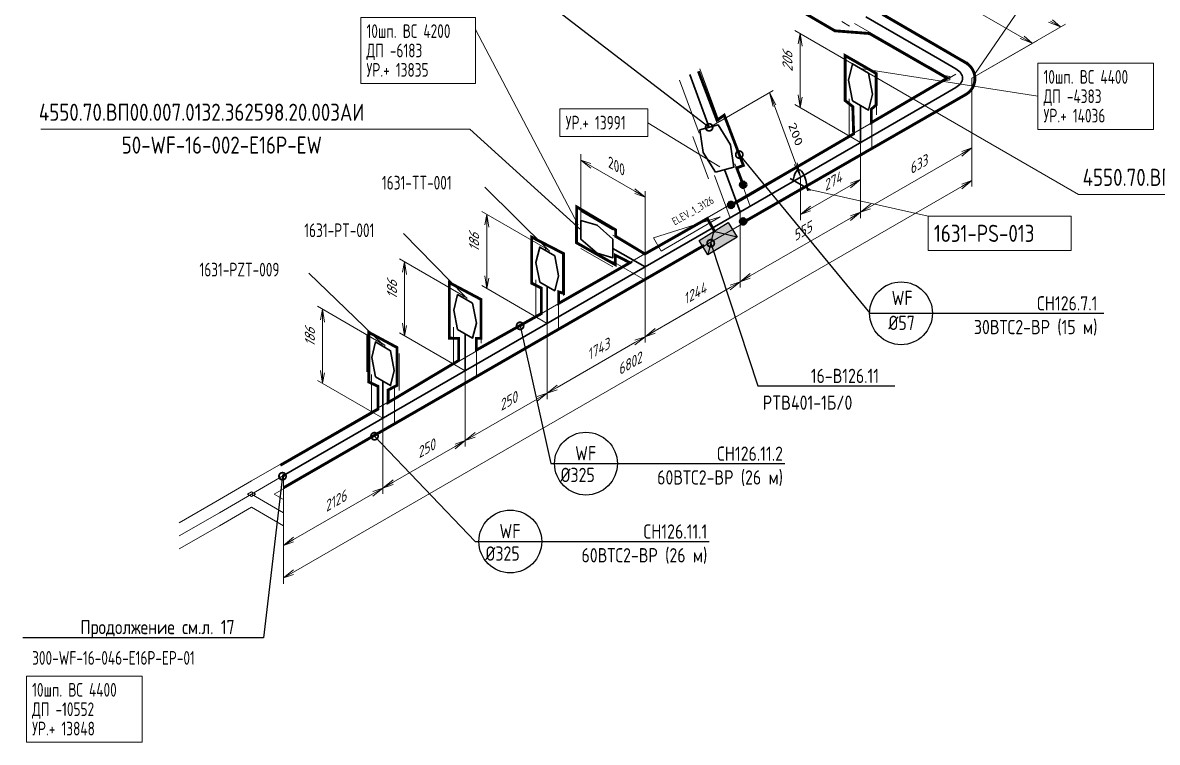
# Model space of a CAD drawing. Header units: millimetres. Extents: x 10051 to 26505, y 4675 to 5194.
# Drawn here: x 20517 to 20716.1, y 4793.9 to 4920.1 of the extents above; entities that cross this region are included whole.
import ezdxf
from ezdxf import colors
from ezdxf.entities.mleader import LeaderData, LeaderLine
from ezdxf.enums import TextEntityAlignment as Align
from ezdxf.math import Vec2, Vec3

# ---------------------------------------------------------------- set-up
doc = ezdxf.new("R2010")
doc.units = ezdxf.units.MM
doc.layers.get('0').update_dxf_attribs({"lineweight": 15})
for name, color, linetype, lineweight in [('--TEXT--', 150, 'Continuous', 25), ('_НС', 1, 'Continuous', 30), ('подложка', 252, 'Continuous', 9), ('Построение', 7, 'Continuous', 30), ('СН', 1, 'Continuous', 50)]:
    doc.layers.add(name, color=color, linetype=linetype, lineweight=lineweight)
doc.layers.add('Коробки', color=250, linetype='Continuous')
doc.styles.add('GOST_2.304', font='CS_Gost2304.shx', dxfattribs={"height": 2.5})
doc.styles.add('Style-CS_Gost2304', font='CS_Gost2304.shx')

# ---------------------------------------------------------------- blocks, each defined once
blk = doc.blocks.new('TerminatorOpen_0.4')
at = {"color": 0, "linetype": 'ByBlock', "lineweight": -2}
for q in [(-1, 0.2), (-1, 0), (-1, -0.2)]:
    blk.add_line((0, 0), q, dxfattribs=at)
blk = doc.blocks.new('_DotSmall')
at = {"color": 0, "linetype": 'ByBlock', "const_width": 0.5}
blk.add_lwpolyline([(-0.0625, 0, 1), (0.0625, 0, 1)], format="xyb", close=True, dxfattribs=at)
blk = doc.blocks.new('*U5')
at = {"layer": 'СН'}
blk.add_hatch(color=256, dxfattribs=at).paths.add_polyline_path([(0.5, 0, 1), (-0.5, 0, 1)])
blk.add_circle((0, 0), 0.5, dxfattribs=at)
blk = doc.blocks.new('A$C612D6D77')
at = {"layer": 'Коробки', "linetype": 'ByBlock', "ltscale": 0.5}
h = blk.add_hatch(color=3, dxfattribs=at)
h.paths.add_polyline_path([(300, 300), (0, 300), (0, 0)])
h.paths.add_polyline_path([(600, 0), (600, 300), (300, 300)])
at = {"layer": 'Коробки', "linetype": 'ByBlock', "ltscale": 0.5, "true_color": 0xffffff}
blk.add_hatch(color=7, dxfattribs=at).paths.add_polyline_path([(0, 0), (600, 0), (300, 300)])
at = {"layer": 'Коробки', "linetype": 'ByBlock', "ltscale": 0.5}
for p, q in [((0, 0), (300, 300)), ((300, 300), (600, 0))]:
    blk.add_line(p, q, dxfattribs=at)
blk.add_lwpolyline([(0, 0), (600, 0), (600, 300), (0, 300)], close=True, dxfattribs=at)

msp = doc.modelspace()

# ---------------------------------------------------------------- hatches: boundary and pattern name
at = {"layer": 'подложка', "extrusion": (5.55112e-17, -0.816497, -0.57735)}
h = msp.add_hatch(color=256, dxfattribs=at)
edge = h.paths.add_edge_path()
edge.add_arc((20677.91, -2771.44), 1, 225, 585)
at = {"layer": 'подложка', "extrusion": (0.707107, -0.408248, 0.57735)}
h = msp.add_hatch(color=256, dxfattribs=at)
edge = h.paths.add_edge_path()
edge.add_arc((14588.62, -8849.47), 1, 135, 495)
at = {"layer": 'подложка', "extrusion": (-0.707107, 0.408248, -0.57735)}
h = msp.add_hatch(color=256, dxfattribs=at)
edge = h.paths.add_edge_path()
edge.add_arc((-14574.71, -8835.57), 0.498, 135, 495)
at = {"layer": 'подложка', "extrusion": (0.5, 0.288675, 0.816497)}
h = msp.add_hatch(color=256, dxfattribs=at)
edge = h.paths.add_edge_path()
edge.add_arc((-6089.29, -16523.72), 0.498, -11.9767, 348.0233)
at = {"layer": 'подложка', "extrusion": (0.707107, 0.408248, -0.57735)}
h = msp.add_hatch(color=256, dxfattribs=at)
edge = h.paths.add_edge_path()
edge.add_arc((-6083.66, 11822.81), 1, -45, 315)
at = {"layer": 'подложка', "extrusion": (5.55112e-17, -0.816497, -0.57735)}
h = msp.add_hatch(color=256, dxfattribs=at)
edge = h.paths.add_edge_path()
edge.add_arc((20620.58, -2714.11), 0.498, 225, 585)
h = msp.add_hatch(color=256, dxfattribs=at)
edge = h.paths.add_edge_path()
edge.add_arc((20626.21, -2708.49), 0.498, 225, 585)
at = {"layer": 'подложка', "extrusion": (-0.707107, 0.408248, -0.57735)}
h = msp.add_hatch(color=256, dxfattribs=at)
edge = h.paths.add_edge_path()
edge.add_arc((-14519.76, -8780.61), 0.498, 135, 495)
h = msp.add_hatch(color=256, dxfattribs=at)
edge = h.paths.add_edge_path()
edge.add_arc((-14505.35, -8766.21), 0.498, 135, 495)
h = msp.add_hatch(color=256, dxfattribs=at)
edge = h.paths.add_edge_path()
edge.add_arc((-14490.95, -8751.81), 0.498, 135, 495)
at = {"layer": 'подложка', "true_color": 0x000000, "extrusion": (0.707107, -0.408248, 0.57735)}
h = msp.add_hatch(color=18, dxfattribs=at)
edge = h.paths.add_edge_path()
edge.add_arc((14473.5, -8734.36), 1, 135, 495)
at = {"layer": 'Построение', "ltscale": 0.3, "extrusion": (0.707107, 0.408248, -0.57735)}
h = msp.add_hatch(color=256, dxfattribs=at)
edge = h.paths.add_edge_path()
edge.add_arc((-6083.66, 11834.06), 1, -135, 225)
at = {"layer": 'Построение', "ltscale": 0.3, "extrusion": (-0.707107, 0.408248, -0.57735)}
h = msp.add_hatch(color=256, dxfattribs=at)
edge = h.paths.add_edge_path()
edge.add_arc((-14580.34, -8829.94), 0.498, 135, 495)
at = {"layer": 'Построение', "ltscale": 0.3, "extrusion": (0.5, 0.288675, 0.816497)}
h = msp.add_hatch(color=256, dxfattribs=at)
edge = h.paths.add_edge_path()
edge.add_ellipse((-6073.72, -16527.02), major_axis=(-0.692, 0.854), ratio=0.81012, start_angle=0, end_angle=360)
h = msp.add_hatch(color=256, dxfattribs=at)
edge = h.paths.add_edge_path()
edge.add_ellipse((-6081.5, -16525.37), major_axis=(-0.692, 0.854), ratio=0.81012, start_angle=0, end_angle=360)
h = msp.add_hatch(color=256, dxfattribs=at)
edge = h.paths.add_edge_path()
edge.add_arc((-6081.5, -16525.37), 0.498, -11.9767, 348.0233)
at = {"layer": 'Построение', "ltscale": 0.3, "extrusion": (0.707107, 0.408248, -0.57735)}
h = msp.add_hatch(color=256, dxfattribs=at)
edge = h.paths.add_edge_path()
edge.add_arc((-6083.66, 11834.06), 1, -135, 225)
at = {"layer": 'Построение', "ltscale": 0.3, "extrusion": (-0.707107, 0.408248, -0.57735)}
h = msp.add_hatch(color=256, dxfattribs=at)
edge = h.paths.add_edge_path()
edge.add_arc((-14525.38, -8774.98), 0.498, 135, 495)
at = {"layer": 'Построение', "ltscale": 0.3, "extrusion": (0.707107, 0.408248, -0.57735)}
h = msp.add_hatch(color=256, dxfattribs=at)
edge = h.paths.add_edge_path()
edge.add_arc((-6083.66, 11834.06), 1, -135, 225)
at = {"layer": 'Построение', "ltscale": 0.3, "extrusion": (-0.707107, 0.408248, -0.57735)}
h = msp.add_hatch(color=256, dxfattribs=at)
edge = h.paths.add_edge_path()
edge.add_arc((-14510.98, -8760.58), 0.498, 135, 495)
at = {"layer": 'Построение', "ltscale": 0.3, "extrusion": (0.707107, 0.408248, -0.57735)}
h = msp.add_hatch(color=256, dxfattribs=at)
edge = h.paths.add_edge_path()
edge.add_arc((-6083.66, 11834.06), 1, -135, 225)
at = {"layer": 'Построение', "ltscale": 0.3, "extrusion": (-0.707107, 0.408248, -0.57735)}
h = msp.add_hatch(color=256, dxfattribs=at)
edge = h.paths.add_edge_path()
edge.add_arc((-14496.58, -8746.18), 0.498, 135, 495)

# ---------------------------------------------------------------- linework, layer by layer
at = {"layer": '--TEXT--'}
for centre in [(20671.11, 4869.1, 109.29), (20615.85, 4842.73), (20602.58, 4829.08)]:
    msp.add_circle(centre, 5.51, dxfattribs=at)
at = {"layer": '_НС', "linetype": 'Continuous', "lineweight": 30, "const_width": 0.5}
msp.add_lwpolyline([(20604.21, 4957.59), (20631.83, 4941.72), (20638.04, 4940.94), (20666.48, 4924.61), (20667.96, 4921.47), (20682.47, 4913.04, -0.575568), (20682.47, 4907.47), (20643.22, 4884.92)], format="xyb", dxfattribs=at)
for points in [[(20603.43, 4955.48), (20629.83, 4940.33), (20631.04, 4935.28), (20659.51, 4918.64), (20665.56, 4918.17), (20679.21, 4910.34), (20665.9, 4902.54), (20665.9, 4904.9), (20666.76, 4905.65), (20666.76, 4911.16), (20661.3, 4914.31), (20661.3, 4906.41), (20662.65, 4905.35), (20662.8, 4900.57), (20641.2, 4887.95)], [(20635.57, 4911.54), (20638.84, 4902.95), (20640.09, 4903.85), (20643.46, 4895.03), (20642.12, 4894.54)], [(20643.45, 4891.57), (20642.23, 4894.75)], [(20638.51, 4883.28), (20637.13, 4885.72), (20626.18, 4879.51), (20621.06, 4882.59), (20621.06, 4883.72), (20614.21, 4887.77), (20614.19, 4881.47), (20621.01, 4877.62), (20621.01, 4879.28), (20623.57, 4877.97), (20611.05, 4870.83), (20611.05, 4872.86), (20611.92, 4872.6), (20611.92, 4879.57), (20606.31, 4882.47), (20606.31, 4874.39), (20608.01, 4873.53), (20608.01, 4869.04), (20596.61, 4862.64), (20596.61, 4864.71), (20597.44, 4864.71), (20597.44, 4871.53), (20591.89, 4874.47), (20591.89, 4864.73), (20593.53, 4864.7), (20593.53, 4860.83), (20581.16, 4853.45), (20581.16, 4855.65), (20582.7, 4856.46), (20582.7, 4863.1), (20577.75, 4865.76), (20577.75, 4857.04), (20579.38, 4856.29), (20579.38, 4852.29), (20562.23, 4842.44)], [(20636.58, 4881.02), (20562.77, 4838.48)]]:
    msp.add_lwpolyline(points, dxfattribs=at)
at = {"layer": 'подложка', "extrusion": (-5.55112e-17, 0.816497, 0.57735)}
for p, q in [((20674.48, 4927.81, 60.01), (20692.37, 4917.48, 74.62)), ((20679.91, 4914.74, 78.49), (20666.92, 4922.24, 67.89)), ((20660.7, 4920.26, 70.69), (20662.1, 4919.45, 71.84)), ((20675.91, 4912.43, 81.76), (20662.92, 4919.93, 71.16)), ((20683.53, 4910.34, 84.72), (20699.98, 4919.83, 71.3)), ((20683.53, 4910.34, 84.72), (20695.03, 4916.97, 75.34)), ((20679.91, 4914.74, 78.49), (20682.72, 4913.12, 80.79)), ((20675.91, 4912.43, 81.76), (20678.72, 4910.81, 84.06)), ((20683.28, 4912.51, 81.65), (20682.72, 4913.12, 80.79)), ((20683.63, 4911.88, 82.54), (20683.28, 4912.51, 81.65)), ((20683.81, 4911.25, 83.43), (20683.63, 4911.88, 82.54)), ((20677.91, 4909.4, 90.95), (20680.72, 4911.02, 88.65)), ((20679.69, 4910.61, 84.33), (20678.72, 4910.81, 84.06)), ((20678.72, 4909.87, 85.39), (20679.69, 4910.06, 85.11)), ((20679.69, 4910.06, 85.11), (20679.69, 4910.61, 84.33)), ((20683.88, 4910.64, 84.3), (20683.81, 4911.25, 83.43)), ((20683.81, 4909.42, 86.01), (20683.88, 4910.04, 85.15)), ((20683.88, 4910.04, 85.15), (20683.88, 4910.64, 84.3)), ((20562.79, 4842.94, 184.94), (20677.91, 4909.4, 90.95)), ((20682.72, 4907.56, 88.65), (20683.28, 4908.17, 87.79)), ((20683.28, 4908.17, 87.79), (20683.63, 4908.8, 86.9)), ((20683.63, 4908.8, 86.9), (20683.81, 4909.42, 86.01)), ((20677.91, 4904.78, 87.69), (20680.72, 4906.4, 85.39)), ((20562.79, 4838.32, 181.67), (20677.91, 4904.78, 87.69)), ((20614.95, 4887.01, 124.64), (20620.58, 4883.76, 129.24)), ((20620.58, 4882.8, 128.56), (20626.21, 4879.55, 133.16)), ((20614.95, 4880.48, 120.03), (20620.58, 4877.23, 124.62)), ((20620.58, 4878.18, 125.3), (20626.21, 4874.93, 129.89)), ((20562.79, 4842.94, 184.94), (20557.16, 4839.69, 189.54)), ((20551.54, 4836.44, 194.13), (20557.16, 4839.69, 189.54)), ((20562.79, 4838.32, 181.67), (20561.16, 4837.38, 183)), ((20544.5, 4832.37, 199.88), (20551.54, 4836.44, 194.13)), ((20562.79, 4836.44, 194.13), (20561.16, 4837.38, 192.8)), ((20551.54, 4831.82, 190.87), (20557.16, 4835.07, 186.27)), ((20562.79, 4831.82, 190.87), (20557.16, 4835.07, 186.27)), ((20544.5, 4827.76, 196.61), (20551.54, 4831.82, 190.87))]:
    msp.add_line(p, q, dxfattribs=at)
at = {"layer": 'подложка'}
for p, q in [((20684.1, 4911.16, 84.72), (20695.79, 4928.2, 84.72)), ((20684.1, 4911.16, 84.72), (20695.79, 4928.2, 84.72)), ((20614.49, 4884.63, 122.33), (20596.47, 4918.9, 122.33)), ((20664.01, 4912.06, 109.86), (20695.1, 4907.16, 109.86)), ((20702.23, 4889.96), (20664.01, 4912.06, 109.86)), ((20639.32, 4894.81, 116.95), (20626.68, 4902.53, 116.95)), ((20520.21, 4901.38, -222.08), (20595.45, 4901.38, -222.08)), ((20595.45, 4901.38, -222.08), (20614.95, 4883.74, 122.33)), ((20598.09, 4891.2), (20609.08, 4880.35, 344.42)), ((20655.26, 4890.76, 109.29), (20675.88, 4886.12)), ((20702.23, 4889.96), (20776.81, 4889.96)), ((20583.85, 4883.09), (20594.64, 4872.03, 344.42)), ((20567.24, 4876.12), (20580.24, 4863.63, 344.42))]:
    msp.add_line(p, q, dxfattribs=at)
at = {"layer": 'подложка', "extrusion": (-0.707107, -0.408248, 0.57735)}
for p, q in [((20664.01, 4912.06, 109.86), (20652.51, 4918.69, 100.48)), ((20653.4, 4907.23, 93.45), (20653.4, 4916.14, 99.76)), ((20664.01, 4899.06, 100.67), (20652.51, 4905.7, 91.29)), ((20614.95, 4883.74, 122.33), (20614.95, 4897.01, 131.72)), ((20616.72, 4894.97, 132.44), (20624.44, 4890.51, 138.74)), ((20626.21, 4877.24, 131.53), (20626.21, 4890.51, 140.91)), ((20609.05, 4880.33, 154.73), (20597.56, 4886.96, 145.35)), ((20598.44, 4875.5, 138.32), (20598.44, 4884.41, 144.63)), ((20608.72, 4880.52, 154.46), (20608.72, 4880.14, 154.19)), ((20608.72, 4880.52, 154.46), (20609.38, 4880.14, 155)), ((20609.38, 4880.14, 155), (20609.38, 4879.76, 154.73)), ((20594.64, 4872.01, 166.49), (20583.15, 4878.65, 157.11)), ((20584.04, 4867.18, 150.08), (20584.04, 4876.1, 156.39)), ((20609.05, 4867.33, 145.54), (20597.56, 4873.97, 136.16)), ((20594.31, 4872.21, 166.22), (20594.31, 4871.82, 165.95)), ((20594.31, 4872.21, 166.22), (20594.97, 4871.82, 166.76)), ((20580.24, 4863.7, 178.25), (20568.75, 4870.33, 168.87)), ((20594.97, 4871.82, 166.76), (20594.97, 4871.44, 166.49)), ((20569.63, 4858.87, 161.84), (20569.63, 4867.78, 168.15)), ((20579.91, 4863.89, 177.98), (20579.91, 4863.51, 177.71)), ((20579.91, 4863.89, 177.98), (20580.57, 4863.51, 178.52)), ((20594.64, 4859.02, 157.3), (20583.15, 4865.65, 147.92)), ((20580.57, 4863.51, 178.52), (20580.57, 4863.13, 178.25)), ((20580.24, 4850.7, 169.06), (20568.75, 4857.33, 159.68))]:
    msp.add_line(p, q, dxfattribs=at)
at = {"layer": 'подложка', "extrusion": (0.707107, 0.408248, -0.57735)}
for p, q in [((20661.18, 4913.69, 107.55), (20661.18, 4907.19, 102.95)), ((20666.83, 4910.43, 112.17), (20666.83, 4903.93, 107.57)), ((20662.01, 4906.72, 103.63), (20662.01, 4900.22, 99.03)), ((20666.01, 4904.41, 106.9), (20666.01, 4897.91, 102.3)), ((20606.22, 4881.96, 152.42), (20606.22, 4875.46, 147.83)), ((20611.88, 4878.7, 157.04), (20611.88, 4872.2, 152.45)), ((20607.05, 4874.99, 148.5), (20607.05, 4868.49, 143.91)), ((20591.82, 4873.65, 164.18), (20591.82, 4867.15, 159.59)), ((20611.05, 4872.68, 151.77), (20611.05, 4866.18, 147.17)), ((20597.47, 4870.38, 168.8), (20597.47, 4863.88, 164.21)), ((20592.64, 4866.67, 160.26), (20592.64, 4860.17, 155.67)), ((20577.41, 4865.33, 175.94), (20577.41, 4858.83, 171.35)), ((20596.64, 4864.36, 163.53), (20596.64, 4857.86, 158.93)), ((20583.07, 4862.07, 180.56), (20583.07, 4855.57, 175.97)), ((20578.24, 4858.35, 172.02), (20578.24, 4851.85, 167.43)), ((20582.24, 4856.04, 175.29), (20582.24, 4849.55, 170.69))]:
    msp.add_line(p, q, dxfattribs=at)
at = {"layer": 'подложка', "extrusion": (0.327942, 0.238024, 0.91422)}
for p, q in [((20639.2, 4902.73, 114.56), (20635.8, 4912, 113.37)), ((20635.69, 4900.7, 117.43), (20632.28, 4909.97, 116.24)), ((20640.28, 4903.34, 113.69), (20643, 4895.93, 114.64)), ((20634.62, 4900.08, 118.3), (20637.34, 4892.66, 119.26)), ((20641.93, 4895.31, 115.51), (20644.66, 4887.89, 116.47)), ((20638.41, 4893.28, 118.38), (20641.14, 4885.86, 119.34))]:
    msp.add_line(p, q, dxfattribs=at)
at = {"layer": 'подложка', "extrusion": (0.707107, -0.408248, 0.57735)}
for p, q in [((20683.53, 4910.34, 84.72), (20683.53, 4897.07, 75.34)), ((20683.53, 4910.34, 84.72), (20683.53, 4891.35, 71.3)), ((20664.01, 4899.06, 100.67), (20664.01, 4885.79, 91.29)), ((20664.01, 4899.06, 100.67), (20664.01, 4891.51, 95.33)), ((20664.01, 4899.06, 100.67), (20664.01, 4885.79, 91.29)), ((20665.77, 4887.83, 90.56), (20681.77, 4897.07, 77.51)), ((20653.45, 4892.97, 109.29), (20653.45, 4885.42, 103.94)), ((20564.56, 4823.68, 169.16), (20681.77, 4891.35, 73.46)), ((20655.22, 4887.46, 103.22), (20662.24, 4891.51, 97.49)), ((20642.9, 4886.88, 117.9), (20642.9, 4873.61, 108.52)), ((20642.9, 4886.88, 117.9), (20642.9, 4873.61, 108.52)), ((20644.67, 4875.65, 107.8), (20662.24, 4885.79, 93.45)), ((20626.21, 4877.24, 131.53), (20626.21, 4863.97, 122.14)), ((20626.21, 4877.24, 131.53), (20626.21, 4863.97, 122.14)), ((20627.98, 4866.01, 121.42), (20641.13, 4873.61, 110.69)), ((20609.05, 4867.33, 145.54), (20609.05, 4854.06, 136.16)), ((20609.05, 4867.33, 145.54), (20609.05, 4854.06, 136.16)), ((20610.81, 4856.1, 135.44), (20624.44, 4863.97, 124.31)), ((20594.64, 4859.02, 157.3), (20594.64, 4845.75, 147.92)), ((20594.64, 4859.02, 157.3), (20594.64, 4845.75, 147.92)), ((20596.41, 4847.79, 147.2), (20607.28, 4854.06, 138.32)), ((20580.24, 4850.7, 169.06), (20580.24, 4837.43, 159.68)), ((20580.24, 4850.7, 169.06), (20580.24, 4837.43, 159.68)), ((20582.01, 4839.47, 158.96), (20592.88, 4845.75, 150.08)), ((20562.79, 4840.63, 183.31), (20562.79, 4821.64, 169.88)), ((20562.79, 4840.63, 183.31), (20562.79, 4827.36, 173.93)), ((20564.56, 4829.4, 173.2), (20578.47, 4837.43, 161.84))]:
    msp.add_line(p, q, dxfattribs=at)
at = {"layer": 'подложка', "extrusion": (-0.795472, -0.219649, 0.564782)}
for p, q in [((20637.45, 4901.71, 115.99), (20648.68, 4908.2, 134.34)), ((20648.91, 4905.51, 133.61), (20652.65, 4895.33, 134.92)), ((20642.9, 4886.88, 117.9), (20654.13, 4893.36, 136.24))]:
    msp.add_line(p, q, dxfattribs=at)
at = {"layer": 'подложка', "elevation": 124.59, "flags": 128}
msp.add_lwpolyline([(20639.4, 4886.01), (20629.01, 4880.01), (20627.68, 4882.32), (20639.4, 4886.01)], dxfattribs=at)
at = {"layer": 'подложка', "extrusion": (5.55112e-17, -0.816497, -0.57735), "elevation": -4058.19}
for points in [[(20562.79, -2645.07), (20557.16, -2639.44)], [(20551.54, -2633.81), (20557.16, -2639.44)], [(20557.16, -2639.44), (20562.79, -2633.81)]]:
    msp.add_lwpolyline(points, dxfattribs=at)
at = {"layer": 'подложка', "extrusion": (-5.55112e-17, 0.816497, 0.57735), "elevation": 4058.19}
msp.add_lwpolyline([(-20544.5, -2626.77), (-20551.54, -2633.81)], dxfattribs=at)
at = {"layer": 'подложка'}
for points in [[(20576.35, 4920.99, 122.33), (20596.47, 4920.99, 122.33), (20596.47, 4909.39, 122.33), (20576.35, 4909.39, 122.33)], [(20695.1, 4912.96, 109.86), (20715.42, 4912.96, 109.86), (20715.42, 4901.36, 109.86), (20695.1, 4901.36, 109.86)], [(20611.29, 4904.93, 116.95), (20626.68, 4904.93, 116.95), (20626.68, 4900.13, 116.95), (20611.29, 4900.13, 116.95)], [(20675.88, 4886.12), (20700.98, 4886.12), (20700.98, 4880.12), (20675.88, 4880.12)], [(20562.62, 4840.32, 183.31), (20562.97, 4840.52, 183.02), (20562.97, 4840.93, 183.31), (20562.62, 4840.73, 183.6)], [(20557.87, 4837.38, 187.9), (20557.16, 4836.97, 188.48), (20556.46, 4837.38, 187.9), (20557.16, 4837.78, 187.33)], [(20517.7, 4805.46, 183.31), (20538.02, 4805.46, 183.31), (20538.02, 4793.86, 183.31), (20517.7, 4793.86, 183.31)]]:
    msp.add_3dface(points, dxfattribs=at)
at = {"layer": 'Построение', "ltscale": 0.3, "extrusion": (-0.707107, -0.408248, 0.57735)}
msp.add_line((20651.68, 4892.76, 106.98), (20655.22, 4890.72, 109.86), dxfattribs=at)
at = {"layer": 'Построение', "ltscale": 0.3, "extrusion": (-5.55112e-17, 0.816497, 0.57735), "elevation": 4058.19}
for points in [[(-20677.91, -2771.44), (-20664.92, -2784.42)], [(-20562.79, -2645.07), (-20677.91, -2760.18)]]:
    msp.add_lwpolyline(points, dxfattribs=at)
at = {"layer": 'Построение', "ltscale": 0.3, "extrusion": (0.707107, 0.408248, -0.57735)}
for points, elevation in [([(-6082.24, 11832.65), (-6078.74, 11834.73), (-6076.62, 11838.27), (-6079.45, 11841.11), (-6083, 11838.98), (-6085.08, 11835.48), (-6082.24, 11832.65)], 16553.57), ([(-6082.34, 11832.74), (-6079.07, 11834.69), (-6077.04, 11838.04), (-6079.69, 11840.69), (-6083.04, 11838.66), (-6084.99, 11835.39), (-6082.34, 11832.74)], 16475.85), ([(-6082.34, 11832.74), (-6079.07, 11834.69), (-6077.04, 11838.04), (-6079.69, 11840.69), (-6083.04, 11838.66), (-6084.99, 11835.39), (-6082.34, 11832.74)], 16455.48), ([(-6082.34, 11832.74), (-6079.07, 11834.69), (-6077.04, 11838.04), (-6079.69, 11840.69), (-6083.04, 11838.66), (-6084.99, 11835.39), (-6082.34, 11832.74)], 16435.11)]:
    msp.add_lwpolyline(points, close=True, dxfattribs=dict(at, elevation=elevation))
at = {"layer": 'Построение', "ltscale": 0.3, "extrusion": (-5.55112e-17, 0.816497, 0.57735), "elevation": 4058.19}
msp.add_lwpolyline([(-20677.91, -2771.44), (-20680.72, -2768.62, -0.414227), (-20680.72, -2762.99), (-20677.91, -2760.18)], format="xyb", dxfattribs=at)
at = {"layer": 'Построение', "ltscale": 0.3, "extrusion": (-0.938652, -0.344865, 0), "elevation": -21061.81}
msp.add_lwpolyline([(2516.14, 115.99), (2506.26, 114.8)], dxfattribs=at)
at = {"layer": 'Построение', "ltscale": 0.3, "extrusion": (-0.707107, 0.408248, -0.57735), "elevation": -12669.75}
for points in [[(-14574.71, -8835.57), (-14580.34, -8829.94)], [(-14519.76, -8780.61), (-14525.38, -8774.98)], [(-14505.35, -8766.21), (-14510.98, -8760.58)], [(-14490.95, -8751.81), (-14496.58, -8746.18)]]:
    msp.add_lwpolyline(points, dxfattribs=at)
at = {"layer": 'Построение', "ltscale": 0.3, "extrusion": (0.5, 0.288675, 0.816497), "elevation": 11828.43}
msp.add_lwpolyline([(-6081.09, -16523.41), (-6077.02, -16523.25), (-6073.3, -16525.06), (-6074.13, -16528.99), (-6078.26, -16529.13), (-6081.92, -16527.33), (-6081.09, -16523.41)], close=True, dxfattribs=at)
msp.add_lwpolyline([(-6089.29, -16523.72), (-6081.5, -16525.37)], dxfattribs=at)
at = {"layer": 'Построение', "ltscale": 0.3, "extrusion": (-0.707107, -0.408248, 0.57735), "elevation": -16500.12}
msp.add_lwpolyline([(6082.24, 11824.22), (6078.74, 11822.14), (6076.62, 11818.6), (6079.45, 11815.76), (6083, 11817.89), (6085.08, 11821.39), (6082.24, 11824.22)], close=True, dxfattribs=at)
at = {"layer": 'Построение', "ltscale": 0.3, "extrusion": (5.55112e-17, -0.816497, -0.57735), "elevation": -4058.19}
msp.add_lwpolyline([(20626.21, -2708.49), (20620.58, -2714.11)], dxfattribs=at)
at = {"layer": 'Построение', "ltscale": 0.3, "extrusion": (0.707107, 0.408248, -0.57735)}
msp.add_ellipse((20653.45, 4889.7, 106.98), major_axis=(0, -4.49, -3.18), ratio=0.363636, start_param=1.942965, end_param=4.34022, dxfattribs=at)

# ---------------------------------------------------------------- block references
at = {"layer": 'Коробки', "linetype": 'ByBlock', "xscale": -0.01, "yscale": 0.01, "zscale": 0.01, "rotation": 31.23248407880796}
msp.add_blockref('A$C612D6D77', (20642.36, 4882.44), dxfattribs=at)
at = {"layer": 'подложка', "extrusion": (-5.55112e-17, 0.816497, 0.57735), "xscale": 2.5, "yscale": 2.5, "zscale": 2.5, "rotation": 134.9999999999999}
for p in [(-20699.09, -2781.37, 4058.19), (-20694.14, -2776.42, 4058.19)]:
    msp.add_blockref('TerminatorOpen_0.4', p, dxfattribs=at)
at = {"layer": 'подложка', "extrusion": (-0.707107, -0.408248, 0.57735), "xscale": 2.500000000000002, "yscale": 2.500000000000002, "zscale": 2.500000000000002}
for p, rotation in [((6067.43, 11829.09, -16553.57), 135.0000000000001), ((6078.68, 11817.83, -16553.57), 315.0000000000001), ((6067.43, 11827.78, -16500.12), 225.0000000000001), ((6078.68, 11839.04, -16500.12), 45.00000000000011), ((6067.43, 11829.09, -16475.85), 135.0000000000001), ((6067.43, 11829.09, -16455.48), 135.0000000000001), ((6078.68, 11817.83, -16475.85), 315.0000000000001), ((6067.43, 11829.09, -16435.11), 135.0000000000001), ((6078.68, 11817.83, -16455.48), 315.0000000000001), ((6078.68, 11817.83, -16435.11), 315.0000000000001)]:
    msp.add_blockref('TerminatorOpen_0.4', p, dxfattribs=dict(at, rotation=rotation))
at = {"layer": 'подложка', "extrusion": (-0.795472, -0.219649, 0.564782)}
for p, xscale, yscale, zscale, rotation in [((764.96, 12088.78, -17427.65), 2.500000000000002, 2.500000000000002, 2.500000000000002, 188.3477128922034), ((780.71, 12091.09, -17427.65), 2.500000000000005, 2.500000000000005, 2.500000000000005, 8.347712892203392)]:
    msp.add_blockref('TerminatorOpen_0.4', p, dxfattribs=dict(at, xscale=xscale, yscale=yscale, zscale=zscale, rotation=rotation))
at = {"layer": 'подложка', "extrusion": (0.707107, -0.408248, 0.57735), "xscale": 2.5, "yscale": 2.5, "zscale": 2.5}
for p, rotation in [((14583.64, -8865.71, 12669.75), 314.9999999999999), ((14569.06, -8841.23, 12669.75), 314.9999999999999), ((14578.69, -8870.66, 12669.75), 314.9999999999999), ((14558.5, -8830.67, 12669.75), 134.9999999999999), ((14564.11, -8846.18, 12669.75), 134.9999999999999), ((14564.11, -8846.18, 12669.75), 314.9999999999999), ((14543, -8825.07, 12669.75), 134.9999999999999), ((14543, -8825.07, 12669.75), 314.9999999999999), ((14526.31, -8808.38, 12669.75), 134.9999999999999), ((14526.31, -8808.38, 12669.75), 314.9999999999999), ((14509.15, -8791.22, 12669.75), 134.9999999999999), ((14509.15, -8791.22, 12669.75), 314.9999999999999), ((14494.75, -8776.82, 12669.75), 134.9999999999999), ((14494.75, -8776.82, 12669.75), 314.9999999999999), ((14480.34, -8762.41, 12669.75), 314.9999999999999), ((14480.34, -8762.41, 12669.75), 134.9999999999999), ((14462.9, -8744.96, 12669.75), 134.9999999999999), ((14457.95, -8749.91, 12669.75), 134.9999999999999)]:
    msp.add_blockref('TerminatorOpen_0.4', p, dxfattribs=dict(at, rotation=rotation))
at = {"layer": 'СН'}
for p in [(20643.42, 4891.65), (20641.29, 4888.11), (20643.42, 4885.21)]:
    msp.add_blockref('*U5', p, dxfattribs=at)

# ---------------------------------------------------------------- texts
at = {"layer": '--TEXT--', "style": 'GOST_2.304'}
for s, p in [('WF', (20669.46, 4870.54, 109.29)), ('%%C57', (20668.9, 4866.17, 109.29)), ('PTB401-1Б/0', (20646.85, 4852.18)), ('WF', (20613.95, 4843.3)), ('%%C325', (20611.39, 4839.5)), ('WF', (20600.68, 4829.65)), ('%%C325', (20598.22, 4825.71))]:
    msp.add_text(s, height=2.5, rotation=360, dxfattribs=at).set_placement(p)
at = {"layer": 'подложка', "style": 'Style-CS_Gost2304', "width": 0.875}
for s, p in [('10шп. ВС 4200', (20577.35, 4918.59, 122.33)), ('ДП -6183', (20577.35, 4915.19, 122.33)), ('УР.+ 13835', (20577.35, 4911.79, 122.33)), ('10шп. ВС 4400', (20696.1, 4910.56, 109.86)), ('ДП -4383', (20696.1, 4907.16, 109.86)), ('УР.+ 13991', (20612.29, 4902.53, 116.95)), ('УР.+ 14036', (20696.1, 4903.76, 109.86)), ('1631-TT-001', (20580.05, 4892, -106.09)), ('1631-PT-001', (20566.43, 4883.66, 115.99)), ('1631-PZT-009', (20548.05, 4876.76, -106.09)), ('300-WF-16-046-E16P-EP-01', (20518.7, 4808.66, 183.31)), ('10шп. ВС 4400', (20518.7, 4803.06, 183.31)), ('ДП -10552', (20518.7, 4799.66, 183.31)), ('УР.+ 13848', (20518.7, 4796.26, 183.31))]:
    msp.add_text(s, height=2.4, rotation=360, dxfattribs=at).set_placement(p, align=Align.MIDDLE_LEFT)
at = {"layer": 'подложка', "style": 'Style-CS_Gost2304'}
for s, p in [('4550.70.ВП00.007.0132.362598.20.003АИ', (20519.89, 4904.36, -222.08)), ('50-WF-16-002-E16P-EW ', (20534.42, 4898.6, -222.08)), ('4550.70.ВП00.007.0111.362576.20.002АИ', (20702.97, 4892.94)), ('1631-PS-013', (20676.88, 4883.12))]:
    msp.add_text(s, height=3, rotation=360, dxfattribs=at).set_placement(p, align=Align.MIDDLE_LEFT)
at = {"layer": 'подложка', "extrusion": (-0.707107, -0.408248, 0.57735), "char_height": 2.5, "attachment_point": 5, "style": 'GOST_2.304'}
for s, insert, text_direction in [('\\A1;206', (20651.19, 4913.68, 95.3), (0, 0.816497, 0.57735)), ('\\A1;200', (20621.2, 4894.93, 137.9), (0.707107, -0.408248, 0.57735)), ('\\A1;186', (20596.23, 4881.94, 140.18), (0, 0.816497, 0.57735)), ('\\A1;186', (20581.83, 4873.63, 151.94), (0, 0.816497, 0.57735)), ('\\A1;186', (20567.42, 4865.31, 163.7), (0, 0.816497, 0.57735))]:
    msp.add_mtext(s, dxfattribs=dict(at, insert=insert, text_direction=text_direction))
at = {"layer": 'подложка', "extrusion": (-0.795472, -0.219649, 0.564782), "insert": (20652.64, 4900.5, 136.93), "char_height": 2.5, "attachment_point": 5, "text_direction": (0.342381, -0.931891, 0.119808), "style": 'GOST_2.304'}
msp.add_mtext('\\A1;200', dxfattribs=at)
at = {"layer": 'подложка', "extrusion": (0.707107, -0.408248, 0.57735), "char_height": 2.5, "attachment_point": 5, "text_direction": (0.707107, 0.408248, -0.57735), "style": 'GOST_2.304'}
for s, insert in [('\\A1;633', (20674.39, 4895.36, 85.33)), ('\\A1;274', (20659.35, 4892.39, 101.66)), ('\\A1;555', (20654.07, 4883.63, 101.92)), ('\\A1;1244', (20635.17, 4872.72, 117.35)), ('\\A1;1743', (20618.25, 4862.95, 131.17)), ('\\A1;6802', (20623.78, 4860.43, 122.61)), ('\\A1;250', (20602.46, 4853.83, 144.06)), ('\\A1;250', (20588.06, 4845.52, 155.82)), ('\\A1;2126', (20572.14, 4836.32, 168.82))]:
    msp.add_mtext(s, dxfattribs=dict(at, insert=insert))
at = {"layer": 'подложка', "style": 'Style-CS_Gost2304'}
msp.add_attdef('ELEV_1_3126', text='0.3%', height=1.333, rotation=30, dxfattribs=at).set_placement((20634.6, 4887.09, 124.59), align=Align.MIDDLE_CENTER)

# ---------------------------------------------------------------- leaders
at = {"layer": '--TEXT--', "lineweight": 25}
ml = msp.add_multileader_mtext('Standard', dxfattribs=at)
ml.set_content('{\\C0;Продолжение см.л. 19}', color=256, style='GOST_2.304')
ml.set_leader_properties()
ml.set_arrow_properties(name='DOTSMALL')
ml.build(insert=Vec2(0, 0))
ml.multileader.update_dxf_attribs({"text_left_attachment_type": 6, "text_right_attachment_type": 6, "dogleg_length": 0.36, "arrow_head_size": 2.5})
ctx = ml.context
ctx.base_point, ctx.char_height, ctx.arrow_head_size, ctx.plane_origin = Vec3(20563.58, 4927.61), 2.5, 2.5, Vec3(20604.52, 4930.74)
ctx.left_attachment, ctx.right_attachment, ctx.text_align_type = 6, 6, 2
notes = []
notes.append((ctx, [(0, (1, 1, 0), (20603.71, 4927.61), (-1, 0), 3.06, [(0, [(20637.45, 4901.71)], 0, [])])]))
ctx.mtext.insert, ctx.mtext.defined_height, ctx.mtext.alignment, ctx.mtext.flow_direction = Vec3(20598.65, 4930.74), 0.0309, 3, 5
at = {"layer": '--TEXT--'}
ml = msp.add_multileader_mtext('Standard', dxfattribs=at)
ml.set_content('СН126.7.1\\P30ВТС2-ВР (15 м)', color=256, style='GOST_2.304')
ml.set_leader_properties()
ml.set_arrow_properties(name='DOTSMALL')
ml.build(insert=Vec2(0, 0))
ml.multileader.update_dxf_attribs({"text_left_attachment_type": 6, "text_right_attachment_type": 6, "dogleg_length": 0.36, "arrow_head_size": 2.5})
ctx = ml.context
ctx.base_point, ctx.char_height, ctx.arrow_head_size, ctx.plane_origin = Vec3(20676.62, 4869.1, 109.29), 2.5, 2.5, Vec3(20704.19, 4894.69, 109.29)
ctx.left_attachment, ctx.right_attachment, ctx.text_align_type = 6, 6, 2
notes.append((ctx, [(1, (1, 1, 0), (20665.61, 4869.1, 109.29), (1, 0), 11.02, [(0, [(20642.74, 4896.93, 109.29)], 0, [])])]))
ctx.mtext.insert, ctx.mtext.defined_height, ctx.mtext.alignment, ctx.mtext.flow_direction = Vec3(20705.56, 4872.1, 109.29), 0.0309, 3, 5
ml = msp.add_multileader_mtext('Standard', dxfattribs=at)
ml.set_content('16-В126.11', color=256, style='GOST_2.304')
ml.set_leader_properties()
ml.set_arrow_properties(name='DOTSMALL')
ml.build(insert=Vec2(0, 0))
ml.multileader.update_dxf_attribs({"text_left_attachment_type": 6, "text_right_attachment_type": 6, "dogleg_length": 13.61, "arrow_head_size": 2.5})
ctx = ml.context
ctx.base_point, ctx.char_height, ctx.arrow_head_size, ctx.plane_origin = Vec3(20650.2, 4856.37), 2.5, 2.5, Vec3(20655.71, 4902.46)
ctx.left_attachment, ctx.right_attachment, ctx.text_align_type = 6, 6, 2
notes.append((ctx, [(1, (1, 1, 0), (20646, 4856.37), (1, 0), 4.2, [(0, [(20637.73, 4881.39)], 0, [])])]))
ctx.mtext.insert, ctx.mtext.defined_height, ctx.mtext.alignment, ctx.mtext.flow_direction = Vec3(20667.26, 4859.37), 0.0309, 3, 5
ml = msp.add_multileader_mtext('Standard', dxfattribs=at)
ml.set_content('СН126.11.2\\P60ВТС2-ВР (26 м)', color=256, style='GOST_2.304')
ml.set_leader_properties()
ml.set_arrow_properties(name='DOTSMALL')
ml.build(insert=Vec2(0, 0))
ml.multileader.update_dxf_attribs({"text_left_attachment_type": 6, "text_right_attachment_type": 6, "dogleg_length": 0.36, "arrow_head_size": 2.5})
ctx = ml.context
ctx.base_point, ctx.char_height, ctx.arrow_head_size, ctx.plane_origin = Vec3(20620.71, 4842.73), 2.5, 2.5, Vec3(20618.42, 4868.32)
ctx.left_attachment, ctx.right_attachment, ctx.text_align_type = 6, 6, 2
notes.append((ctx, [(1, (1, 1, 0), (20609.7, 4842.73), (1, 0), 11.02, [(0, [(20604.29, 4866.9)], 0, [])])]))
ctx.mtext.insert, ctx.mtext.defined_height, ctx.mtext.alignment, ctx.mtext.flow_direction = Vec3(20650.4, 4845.73), 0.0309, 3, 5
ml = msp.add_multileader_mtext('Standard', dxfattribs=at)
ml.set_content('СН126.11.1\\P60ВТС2-ВР (26 м)', color=256, style='GOST_2.304')
ml.set_leader_properties()
ml.set_arrow_properties(name='DOTSMALL')
ml.build(insert=Vec2(0, 0))
ml.multileader.update_dxf_attribs({"text_left_attachment_type": 6, "text_right_attachment_type": 6, "dogleg_length": 0.36, "arrow_head_size": 2.5})
ctx = ml.context
ctx.base_point, ctx.char_height, ctx.arrow_head_size, ctx.plane_origin = Vec3(20607.44, 4829.08), 2.5, 2.5, Vec3(20605.15, 4854.67)
ctx.left_attachment, ctx.right_attachment, ctx.text_align_type = 6, 6, 2
notes.append((ctx, [(1, (1, 1, 0), (20596.43, 4829.08), (1, 0), 11.02, [(0, [(20578.76, 4847.54)], 0, [])])]))
ctx.mtext.insert, ctx.mtext.defined_height, ctx.mtext.alignment, ctx.mtext.flow_direction = Vec3(20637.13, 4832.08), 0.0309, 3, 5
ml = msp.add_multileader_mtext('Standard', dxfattribs=at)
ml.set_content('{\\C0;Продолжение см.л. 17}', color=256, style='GOST_2.304')
ml.set_leader_properties()
ml.set_arrow_properties(name='DOTSMALL')
ml.build(insert=Vec2(0, 0))
ml.multileader.update_dxf_attribs({"text_left_attachment_type": 6, "text_right_attachment_type": 6, "dogleg_length": 0.36, "arrow_head_size": 2.5})
ctx = ml.context
ctx.base_point, ctx.char_height, ctx.arrow_head_size, ctx.plane_origin = Vec3(20519.29, 4812.2), 2.5, 2.5, Vec3(20563.15, 4815.33)
ctx.left_attachment, ctx.right_attachment, ctx.text_align_type = 6, 6, 2
notes.append((ctx, [(0, (1, 1, 0), (20559.28, 4812.2), (-1, 0), 3.06, [(0, [(20562.62, 4840.52)], 0, [])])]))
ctx.mtext.insert, ctx.mtext.defined_height, ctx.mtext.alignment, ctx.mtext.flow_direction = Vec3(20554.22, 4815.32), 0.0309, 3, 5
for ctx, leaders in notes:
    for number, flags, end, landing, length, lines in leaders:
        leader = LeaderData()
        leader.index, (leader.has_last_leader_line, leader.has_dogleg_vector, leader.attachment_direction) = number, flags
        leader.last_leader_point, leader.dogleg_vector, leader.dogleg_length = Vec3(end), Vec3(landing), length
        for number, points, colour, breaks in lines:
            line = LeaderLine()
            line.index, line.vertices, line.color, line.breaks = number, Vec3.list(points), colors.encode_raw_color(colour), breaks
            leader.lines.append(line)
        ctx.leaders.append(leader)

doc.saveas('drawing.dxf')
